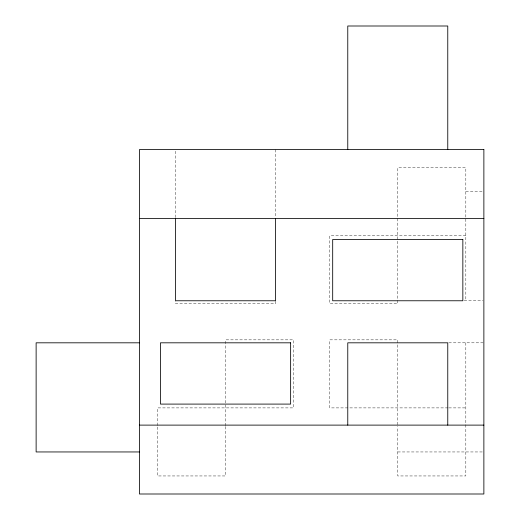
<?xml version="1.0" encoding="UTF-8"?>
<svg xmlns="http://www.w3.org/2000/svg" width="520" height="520" viewBox="0 0 520 520"><rect width="100%" height="100%" fill="white"/><g stroke="black" fill="none" stroke-linecap="round" stroke-linejoin="round"><path stroke-width="0.39" stroke-dasharray="2.6 1.95" d="M465.822 191.633L483.087 191.633M465.822 235.683L329.713 235.683L329.713 303.739L397.768 303.739L397.768 167.635L465.822 167.635L465.822 300.768M464.197 300.768L483.087 300.768M448.806 342.817L483.087 342.817M448 407.894L329.713 407.894L329.713 339.84L397.768 339.84L397.768 425.718M448.806 407.894L465.822 407.894M397.768 451.951L483.087 451.951M465.822 342.817L465.822 475.95L397.768 475.95L397.768 426.53M275.561 149.578L275.561 217.737M275.561 301.308L275.561 303.739L175.558 303.739L175.558 301.308M225.556 425.718L225.556 339.84L293.611 339.84L293.611 407.894L157.508 407.894L157.508 425.718M225.556 426.53L225.556 475.95L157.508 475.95L157.508 426.53M175.558 151.203L175.558 217.737"/><path stroke-width="0.78" d="M139.451 218.465L483.873 218.465M139.451 342.817L36.127 342.817L36.127 451.951L139.451 451.951M139.451 425.113L483.873 425.113M447.766 149.578L447.766 26L347.769 26L347.769 149.578M447.766 425.113L447.766 342.817L347.769 342.817L347.769 425.113M275.561 218.465L275.561 300.768L175.558 300.768L175.558 218.465M483.873 149.578L139.451 149.578L139.451 494L483.873 494L483.873 149.578M462.846 239.493L332.69 239.493L332.69 300.768L462.846 300.768L462.846 239.493M290.635 342.817L160.478 342.817L160.478 404.092L290.635 404.092L290.635 342.817"/></g></svg>
